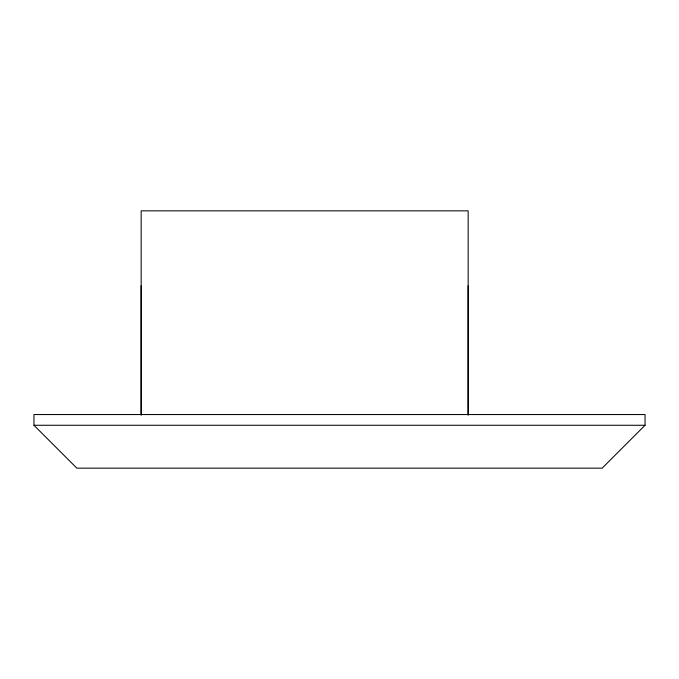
<?xml version="1.0" encoding="UTF-8"?>
<svg xmlns="http://www.w3.org/2000/svg" width="679" height="679" viewBox="0 0 679 679"><rect width="100%" height="100%" fill="white"/><g stroke="black" fill="none" stroke-linecap="round" stroke-linejoin="round"><path stroke-width="1.02" d="M645.05 425.266L602.163 468.154L76.837 468.154L33.95 425.266L33.95 414.546L645.05 414.546L645.05 425.266L33.95 425.266M468.154 285.893L468.154 414.971L468.154 210.846L141.164 210.846L141.164 414.979L141.164 285.893"/></g></svg>
